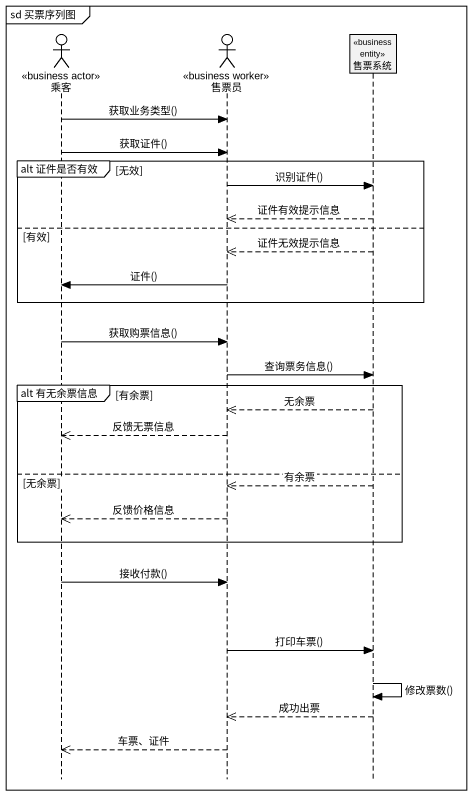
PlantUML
@startuml
mainframe sd 买票序列图
hide footbox
actor 乘客 <<business actor>>
actor 售票员 <<business worker>>
participant 售票系统 <<business entity>>

乘客 -> 售票员 : 获取业务类型()
乘客 -> 售票员 : 获取证件()
group alt 证件是否有效 [无效]
  售票员 -> 售票系统 : 识别证件()
  售票系统 -->> 售票员 : 证件有效提示信息
else 有效
  售票系统 -->> 售票员 : 证件无效提示信息
  售票员 -> 乘客 : 证件()
end
乘客 -> 售票员 : 获取购票信息()
售票员 -> 售票系统 : 查询票务信息()
group alt 有无余票信息 [有余票]
  售票系统 -->> 售票员 : 无余票
  售票员 -->> 乘客 : 反馈无票信息
else 无余票
  售票系统 -->> 售票员 : 有余票
  售票员 -->> 乘客 : 反馈价格信息
end
乘客 -> 售票员 : 接收付款()
售票员 -> 售票系统 : 打印车票()
售票系统 -> 售票系统 : 修改票数()
售票系统 -->> 售票员 : 成功出票
售票员 -->> 乘客 : 车票、证件
@enduml
